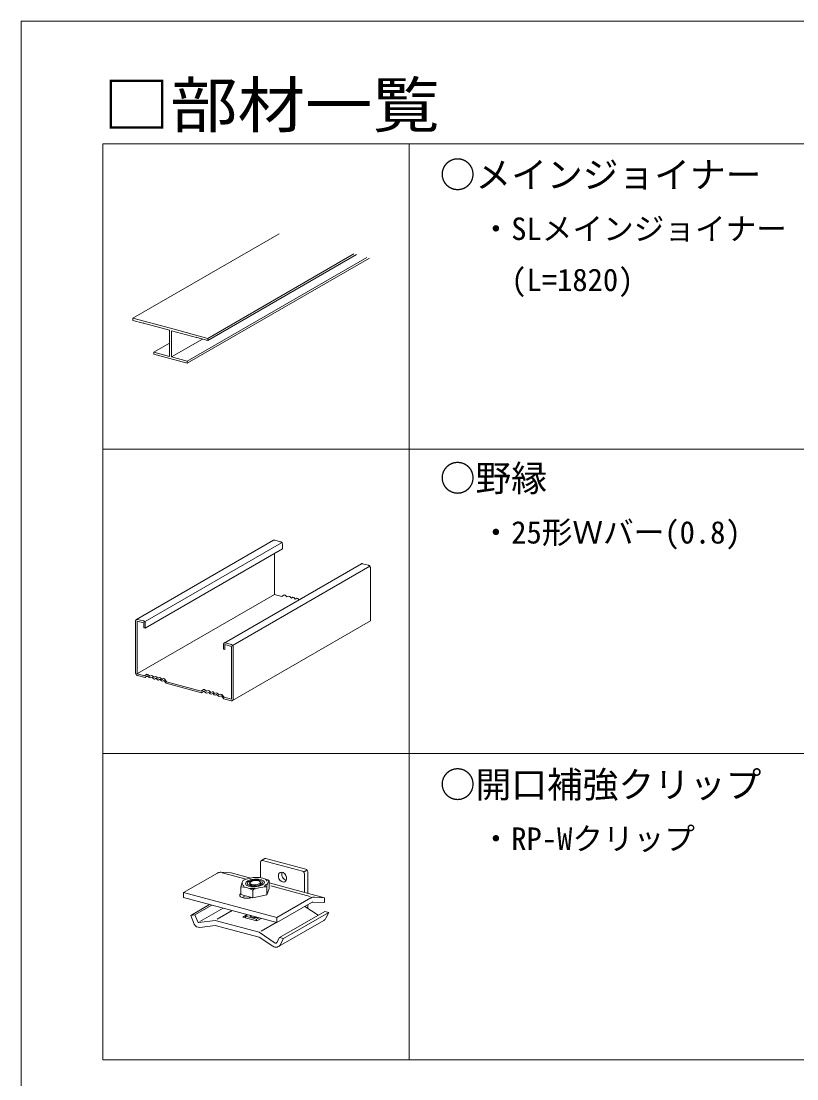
# Model space of a CAD drawing. Units: millimetres on the paper, enlarged 10 times. Extents: x -1950 to 1950, y -1347 to 1325.
# Drawn here: x -1950 to -1570, y 807 to 1325 of the extents above; entities that cross this region are included whole.
import ezdxf
from ezdxf.enums import TextEntityAlignment as Align

# ---------------------------------------------------------------- set-up
doc = ezdxf.new("R2010")
doc.units = ezdxf.units.MM
doc.header["$LTSCALE"] = 10
for name, color, linetype, lineweight in [('0-1_吊り材', 7, 'Continuous', 18), ('0-2_野縁受け', 3, 'Continuous', 18), ('0-6_文字', 7, 'Continuous', 18), ('0-A_クリップ', 7, 'Continuous', 18), ('F-3_野縁', 3, 'Continuous', 18)]:
    doc.layers.add(name, color=color, linetype=linetype, lineweight=lineweight)
doc.layers.add('F-6_文字', color=7, linetype='Continuous')
doc.styles.add('ＭＳ ゴシック', font='')
doc.styles.get('ＭＳ ゴシック').set_extended_font_data('MS Gothic')

msp = doc.modelspace()

# ---------------------------------------------------------------- linework, layer by layer
at = {"layer": '0-1_吊り材'}
for p, q in [((-1893.58, 1032.01), (-1826.36, 1070.82)), ((-1889.19, 1031.05), (-1822.51, 1069.55)), ((-1825.8, 1070.88), (-1822.93, 1070.11)), ((-1821.97, 1068.76), (-1821.97, 1066.56)), ((-1889.19, 1027.75), (-1821.97, 1066.56)), ((-1825.99, 1064.24), (-1825.99, 1044.22)), ((-1783.33, 1059.29), (-1850.55, 1020.48)), ((-1846.16, 1019.52), (-1779.27, 1058.14)), ((-1779.9, 1058.58), (-1782.77, 1059.35)), ((-1778.94, 1031.37), (-1778.94, 1057.23)), ((-1892.98, 1005.55), (-1825.99, 1044.22)), ((-1822.36, 1043.25), (-1825.99, 1044.22)), ((-1818.39, 1043.29), (-1817.67, 1042.54)), ((-1817.67, 1042.54), (-1816.95, 1042.9)), ((-1816.95, 1042.9), (-1816.47, 1042.77)), ((-1816.47, 1042.77), (-1815.76, 1042.03)), ((-1815.76, 1042.03), (-1815.04, 1042.39)), ((-1893.97, 1005.93), (-1893.97, 1031.23)), ((-1893.84, 1031.75), (-1893.91, 1031.59)), ((-1893.75, 1031.88), (-1893.84, 1031.75)), ((-1893.21, 1031.24), (-1893.21, 1005.42)), ((-1893.21, 1031.24), (-1889.95, 1030.37)), ((-1893.21, 1031.24), (-1889.95, 1030.37)), ((-1893.21, 1031.24), (-1893.21, 1005.42)), ((-1893.01, 1032.07), (-1890.15, 1031.3)), ((-1846.55, 992.34), (-1778.94, 1031.37)), ((-1889.95, 1027.95), (-1889.95, 1030.37)), ((-1889.19, 1027.75), (-1889.95, 1027.95)), ((-1889.19, 1027.75), (-1889.67, 1027.88)), ((-1889.19, 1029.95), (-1889.19, 1027.75)), ((-1847.11, 1019.77), (-1849.98, 1020.54)), ((-1847.11, 1019.77), (-1849.98, 1020.54)), ((-1850.94, 1019.7), (-1850.94, 1017.5)), ((-1850.94, 1017.5), (-1850.17, 1017.29)), ((-1846.92, 1018.84), (-1850.17, 1019.71)), ((-1850.17, 1017.29), (-1850.17, 1019.71)), ((-1846.92, 1018.84), (-1850.17, 1019.71)), ((-1850.17, 1017.29), (-1850.17, 1019.71)), ((-1846.92, 1018.84), (-1846.92, 993.02)), ((-1846.92, 1018.84), (-1846.92, 993.02)), ((-1846.16, 993.12), (-1846.16, 1018.42)), ((-1846.16, 993.12), (-1846.16, 1018.42)), ((-1893.97, 1005.93), (-1893.96, 1005.73)), ((-1893.96, 1005.73), (-1893.91, 1005.54)), ((-1893.49, 1004.85), (-1893.34, 1004.73)), ((-1889.57, 1004.44), (-1893.21, 1005.42)), ((-1889.57, 1004.44), (-1893.21, 1005.42)), ((-1889.57, 1004.44), (-1888.47, 1005.25)), ((-1889.33, 1003.59), (-1893.01, 1004.57)), ((-1888.23, 1004.39), (-1889.33, 1003.59)), ((-1887.28, 1003.59), (-1888.23, 1004.39)), ((-1887.04, 1004.31), (-1886.08, 1004.61)), ((-1886.08, 1004.61), (-1885.6, 1004.48)), ((-1885.13, 1003.01), (-1885.84, 1003.75)), ((-1885.6, 1004.48), (-1884.89, 1003.74)), ((-1884.65, 1002.88), (-1885.13, 1003.01)), ((-1884.89, 1003.74), (-1884.17, 1004.1)), ((-1883.93, 1003.24), (-1884.65, 1002.88)), ((-1884.17, 1004.1), (-1883.69, 1003.97)), ((-1883.21, 1002.5), (-1883.93, 1003.24)), ((-1882.73, 1002.37), (-1883.21, 1002.5)), ((-1882.02, 1002.73), (-1882.73, 1002.37)), ((-1882.26, 1003.58), (-1881.78, 1003.45)), ((-1881.3, 1001.98), (-1882.02, 1002.73)), ((-1881.78, 1003.45), (-1881.06, 1002.71)), ((-1880.82, 1001.86), (-1881.3, 1001.98)), ((-1881.06, 1002.71), (-1880.34, 1003.07)), ((-1880.1, 1002.21), (-1880.82, 1001.86)), ((-1879.01, 1000.82), (-1880.1, 1002.21)), ((-1861.6, 996.16), (-1879.01, 1000.82)), ((-1861.84, 997.01), (-1878.77, 1001.55)), ((-1861.84, 997.01), (-1878.77, 1001.55)), ((-1861.84, 997.01), (-1860.74, 997.82)), ((-1860.5, 996.96), (-1861.6, 996.16)), ((-1859.55, 996.16), (-1860.5, 996.96)), ((-1859.07, 996.03), (-1859.55, 996.16)), ((-1858.11, 996.32), (-1859.07, 996.03)), ((-1857.39, 995.58), (-1858.11, 996.32)), ((-1856.92, 995.45), (-1857.39, 995.58)), ((-1856.2, 995.81), (-1856.92, 995.45)), ((-1856.44, 996.66), (-1855.96, 996.54)), ((-1855.48, 995.07), (-1856.2, 995.81)), ((-1855.96, 996.54), (-1855.24, 995.79)), ((-1855, 994.94), (-1855.48, 995.07)), ((-1855.24, 995.79), (-1854.52, 996.15)), ((-1854.29, 995.3), (-1855, 994.94)), ((-1854.52, 996.15), (-1854.05, 996.02)), ((-1853.33, 994.49), (-1854.29, 995.3)), ((-1854.05, 996.02), (-1853.09, 995.22)), ((-1853.09, 995.22), (-1852.13, 995.51)), ((-1850.8, 993.26), (-1851.9, 994.66)), ((-1847.12, 992.28), (-1850.8, 993.26)), ((-1846.92, 993.02), (-1850.56, 993.99)), ((-1846.92, 993.02), (-1850.56, 993.99))]:
    msp.add_line(p, q, dxfattribs=at)
for points in [[(-1825.8, 1070.88), (-1825.96, 1070.91), (-1826.13, 1070.9), (-1826.28, 1070.86), (-1826.36, 1070.82)], [(-1821.97, 1068.76), (-1821.99, 1068.95), (-1822.03, 1069.15), (-1822.1, 1069.34), (-1822.2, 1069.52), (-1822.32, 1069.69), (-1822.45, 1069.84), (-1822.6, 1069.96), (-1822.76, 1070.05), (-1822.93, 1070.11)], [(-1782.77, 1059.35), (-1782.93, 1059.38), (-1783.09, 1059.37), (-1783.24, 1059.33), (-1783.33, 1059.29)], [(-1778.94, 1057.23), (-1778.96, 1057.42), (-1779, 1057.62), (-1779.07, 1057.81), (-1779.17, 1057.99), (-1779.28, 1058.16), (-1779.42, 1058.31), (-1779.57, 1058.43), (-1779.73, 1058.52), (-1779.9, 1058.58)], [(-1822.36, 1043.25), (-1821.26, 1044.06), (-1820.78, 1043.93), (-1819.82, 1043.12), (-1818.87, 1043.41), (-1818.39, 1043.29)], [(-1815.04, 1042.39), (-1814.56, 1042.26), (-1813.94, 1041.62)], [(-1893.91, 1031.59), (-1893.96, 1031.42), (-1893.97, 1031.23)], [(-1893.34, 1032.09), (-1893.49, 1032.05), (-1893.63, 1031.98), (-1893.75, 1031.88)], [(-1893.01, 1032.07), (-1893.18, 1032.1), (-1893.34, 1032.09)], [(-1889.19, 1029.95), (-1889.2, 1030.14), (-1889.25, 1030.34), (-1889.32, 1030.53), (-1889.41, 1030.72), (-1889.53, 1030.88), (-1889.67, 1031.03), (-1889.82, 1031.15), (-1889.98, 1031.24), (-1890.15, 1031.3)], [(-1889.19, 1027.75), (-1889.95, 1027.95), (-1889.95, 1030.37)], [(-1849.98, 1020.54), (-1850.15, 1020.57), (-1850.31, 1020.56), (-1850.46, 1020.52), (-1850.6, 1020.45), (-1850.72, 1020.35), (-1850.81, 1020.21), (-1850.88, 1020.06), (-1850.92, 1019.89), (-1850.94, 1019.7)], [(-1849.98, 1020.54), (-1850.15, 1020.57), (-1850.31, 1020.56), (-1850.46, 1020.52), (-1850.6, 1020.45), (-1850.72, 1020.35), (-1850.81, 1020.21), (-1850.88, 1020.06), (-1850.92, 1019.89), (-1850.94, 1019.7)], [(-1850.94, 1019.7), (-1850.94, 1017.5), (-1850.17, 1017.29)], [(-1846.16, 1018.42), (-1846.17, 1018.61), (-1846.22, 1018.81), (-1846.29, 1019), (-1846.38, 1019.18), (-1846.5, 1019.35), (-1846.64, 1019.5), (-1846.79, 1019.62), (-1846.95, 1019.71), (-1847.11, 1019.77)], [(-1846.16, 1018.42), (-1846.17, 1018.61), (-1846.22, 1018.81), (-1846.29, 1019), (-1846.38, 1019.18), (-1846.5, 1019.35), (-1846.64, 1019.5), (-1846.79, 1019.62), (-1846.95, 1019.71), (-1847.11, 1019.77)], [(-1893.91, 1005.54), (-1893.84, 1005.35), (-1893.75, 1005.16), (-1893.63, 1005), (-1893.49, 1004.85)], [(-1893.34, 1004.73), (-1893.18, 1004.63), (-1893.01, 1004.57)], [(-1889.57, 1004.44), (-1888.47, 1005.25), (-1887.99, 1005.12), (-1887.04, 1004.31), (-1886.08, 1004.61), (-1885.6, 1004.48), (-1884.89, 1003.74), (-1884.17, 1004.1), (-1883.69, 1003.97), (-1882.97, 1003.22), (-1882.26, 1003.58), (-1881.78, 1003.45), (-1881.06, 1002.71), (-1880.34, 1003.07)], [(-1888.47, 1005.25), (-1887.99, 1005.12), (-1887.04, 1004.31)], [(-1885.84, 1003.75), (-1886.8, 1003.46), (-1887.28, 1003.59)], [(-1883.69, 1003.97), (-1882.97, 1003.22), (-1882.26, 1003.58)], [(-1880.34, 1003.07), (-1879.87, 1002.94), (-1878.77, 1001.55)], [(-1880.34, 1003.07), (-1879.87, 1002.94), (-1878.77, 1001.55)], [(-1861.84, 997.01), (-1860.74, 997.82), (-1860.26, 997.69), (-1859.31, 996.88), (-1858.35, 997.18), (-1857.87, 997.05), (-1857.15, 996.31), (-1856.44, 996.66), (-1855.96, 996.54), (-1855.24, 995.79), (-1854.52, 996.15), (-1854.05, 996.02), (-1853.09, 995.22), (-1852.13, 995.51), (-1851.66, 995.38), (-1850.56, 993.99)], [(-1860.74, 997.82), (-1860.26, 997.69), (-1859.31, 996.88), (-1858.35, 997.18)], [(-1858.35, 997.18), (-1857.87, 997.05), (-1857.15, 996.31), (-1856.44, 996.66)], [(-1851.9, 994.66), (-1852.85, 994.36), (-1853.33, 994.49)], [(-1852.13, 995.51), (-1851.66, 995.38), (-1850.56, 993.99)], [(-1847.11, 992.27), (-1846.95, 992.25), (-1846.79, 992.25), (-1846.64, 992.29), (-1846.5, 992.37), (-1846.38, 992.47), (-1846.29, 992.6), (-1846.22, 992.76), (-1846.17, 992.93), (-1846.16, 993.12)], [(-1847.11, 992.27), (-1846.95, 992.25), (-1846.79, 992.25), (-1846.64, 992.29), (-1846.5, 992.37), (-1846.38, 992.47), (-1846.29, 992.6), (-1846.22, 992.76), (-1846.17, 992.93), (-1846.16, 993.12)]]:
    msp.add_lwpolyline(points, dxfattribs=at)
at = {"layer": '0-2_野縁受け'}
for p, q in [((-1895.26, 1179.53), (-1823.71, 1220.84)), ((-1868.66, 1158.5), (-1780.67, 1209.31)), ((-1868.66, 1157.47), (-1779.45, 1208.98)), ((-1858.55, 1169.69), (-1787, 1211)), ((-1858.55, 1168.66), (-1785.78, 1210.67)), ((-1895.26, 1179.53), (-1895.26, 1178.49)), ((-1876.9, 1174.61), (-1895.26, 1179.53)), ((-1890.15, 1177.33), (-1890.03, 1177.09)), ((-1877.36, 1173.7), (-1890.03, 1177.09)), ((-1877.36, 1173.7), (-1877.36, 1160.83)), ((-1876.9, 1174.61), (-1858.55, 1169.69)), ((-1876.39, 1173.44), (-1864.16, 1170.16)), ((-1876.39, 1173.44), (-1876.39, 1160.57)), ((-1885.08, 1162.9), (-1877.36, 1167.37)), ((-1876.39, 1160.57), (-1861.17, 1169.36)), ((-1864.07, 1170.34), (-1864.16, 1170.16)), ((-1858.55, 1169.69), (-1858.55, 1168.66)), ((-1877.36, 1160.83), (-1885.08, 1162.9)), ((-1885.08, 1162.9), (-1885.08, 1161.87)), ((-1877.13, 1159.74), (-1885.08, 1161.87)), ((-1876.39, 1160.57), (-1868.66, 1158.5)), ((-1877.13, 1159.74), (-1868.66, 1157.47)), ((-1868.66, 1158.5), (-1868.66, 1157.47))]:
    msp.add_line(p, q, dxfattribs=at)
for points in [[(-1890.15, 1177.33), (-1890.24, 1177.15), (-1895.26, 1178.49)], [(-1864.07, 1170.34), (-1863.95, 1170.11), (-1858.55, 1168.66)]]:
    msp.add_lwpolyline(points, dxfattribs=at)
at = {"layer": '0-A_クリップ'}
for p, q in [((-1832.74, 905.62), (-1832.74, 913.23)), ((-1832.37, 913.98), (-1830.7, 914.94)), ((-1831.83, 914.04), (-1812.2, 908.78)), ((-1830.15, 915), (-1810.53, 909.74)), ((-1853.79, 907.89), (-1870.43, 898.28)), ((-1852.04, 908.3), (-1847.16, 908.04)), ((-1851.51, 907.96), (-1839.81, 904.83)), ((-1847.16, 908.04), (-1837.45, 905.44)), ((-1811.41, 908.46), (-1810.05, 909.25)), ((-1811.29, 898.43), (-1811.29, 907.48)), ((-1809.62, 908.45), (-1809.62, 897.98)), ((-1841.35, 904.14), (-1841.03, 904.33)), ((-1835, 905.76), (-1833.9, 905.76)), ((-1828.62, 904.04), (-1828.62, 900.37)), ((-1828.62, 903.07), (-1801.52, 895.81)), ((-1827.79, 901.61), (-1808.52, 896.44)), ((-1842.41, 900.97), (-1842.41, 897.3)), ((-1842.41, 897.3), (-1836.62, 895.75)), ((-1841.75, 895.83), (-1840.22, 896.71)), ((-1836.62, 899.42), (-1836.62, 898.38)), ((-1836.62, 898.38), (-1836.62, 895.75)), ((-1829.72, 900.95), (-1829.72, 897.28)), ((-1806.4, 896.08), (-1801.52, 895.81)), ((-1870.43, 895.86), (-1824.79, 883.63)), ((-1857.69, 892.45), (-1866.98, 887.08)), ((-1864.89, 887.34), (-1856.57, 892.15)), ((-1808.15, 895.66), (-1824.79, 886.05)), ((-1807.47, 893.63), (-1824.79, 883.63)), ((-1811.04, 891.57), (-1804.51, 887.22)), ((-1809.62, 892.39), (-1809.62, 890.62)), ((-1807.18, 893.7), (-1801.52, 893.4)), ((-1801.52, 895.81), (-1801.52, 893.4)), ((-1864.89, 887.34), (-1866.98, 887.08)), ((-1865.28, 882.89), (-1866.98, 887.08)), ((-1863.52, 883.95), (-1864.89, 887.34)), ((-1862.44, 884.11), (-1851.07, 890.67)), ((-1853.95, 885.23), (-1846.6, 889.48)), ((-1841.44, 886.28), (-1839.3, 887.52)), ((-1841.44, 886.28), (-1834.6, 884.45)), ((-1838.99, 887.43), (-1840.21, 886.73)), ((-1840.21, 886.73), (-1840.21, 885.95)), ((-1840.21, 886.73), (-1834.74, 885.26)), ((-1834.74, 885.26), (-1833.51, 885.97)), ((-1834.6, 884.45), (-1832.46, 885.68)), ((-1824.79, 883.63), (-1824.79, 886.05)), ((-1799.27, 888.62), (-1821.46, 875.81)), ((-1800.73, 885.79), (-1799.27, 888.62)), ((-1862.97, 883.62), (-1854.93, 884.67)), ((-1862.51, 881.27), (-1854.93, 882.25)), ((-1833.48, 878.92), (-1854.93, 884.67)), ((-1833.48, 876.51), (-1854.93, 882.25)), ((-1834.74, 885.26), (-1834.74, 884.49)), ((-1832.52, 879.47), (-1825.15, 883.73)), ((-1823.94, 871.91), (-1801.75, 884.72)), ((-1825.52, 873.62), (-1833.48, 878.92)), ((-1826.71, 872), (-1833.48, 876.51)), ((-1824.77, 873.82), (-1823.51, 876.25)), ((-1823.51, 876.25), (-1821.46, 875.81)), ((-1822.92, 872.98), (-1821.46, 875.81))]:
    msp.add_line(p, q, dxfattribs=at)
for points in [[(-1870.43, 895.86), (-1870.43, 898.28), (-1824.79, 886.05)], [(-1828.62, 900.37), (-1829.72, 897.28), (-1836.62, 895.75)], [(-1823.51, 876.25), (-1801.33, 889.06), (-1799.27, 888.62)]]:
    msp.add_lwpolyline(points, dxfattribs=at)
for centre, radius, start, end in [((-1852.21, 905.16), 3.15, 86.9018, 120), ((-1806.57, 892.93), 3.15, 86.9018, 120), ((-1807.21, 893.18), 0.525, 86.9018, 120), ((-1803.06, 886.99), 2.62, 300, 332.7382), ((-1862.85, 883.87), 2.62, 201.9883, 277.4066), ((-1863.04, 884.15), 0.525, 201.9883, 277.4066), ((-1825.25, 874.18), 2.62, 236.3406, 332.7382), ((-1825.23, 874.06), 0.525, 236.3406, 332.7382)]:
    msp.add_arc(centre, radius, start, end, dxfattribs=at)
for centre, major_axis, ratio, start_param, end_param in [((-1831.83, 912.99), (-0.51, 1.01), 0.751651, 5.691408, 7.262205), ((-1830.15, 913.95), (-0.51, 1.01), 0.751651, 5.691408, 6.325141), ((-1820.34, 906.86), (-1.15, 2.27), 0.751651, 0.571902, 2.653602), ((-1812.2, 907.73), (-0.51, 1.01), 0.751651, 4.120612, 5.691408), ((-1810.53, 908.69), (-0.51, 1.01), 0.751651, 4.120612, 5.691408), ((-1841.86, 902.52), (-0.53, -1.63), 0.098384, 3.249984, 5.987224), ((-1839.51, 900.2), (-2.89, 0.8), 0.168925, 3.188253, 6.329846), ((-1835.51, 903.03), (6.1, 0.44), 0.435527, 3.073376, 3.575381), ((-1837.86, 904.83), (-3.45, -0.78), 0.144761, 3.706355, 5.845981), ((-1835.35, 902.9), (2.77, -0.06), 0.474, 1.536559, 6.758601), ((-1835.35, 902.44), (2.77, -0.06), 0.474, 2.975918, 3.894065), ((-1835.35, 901.55), (2.77, -0.06), 0.474, 2.808535, 3.027891), ((-1835.35, 902.46), (2.5, -0.09), 0.4807, 3.306307, 4.128032), ((-1835.35, 902), (2.5, -0.09), 0.4807, 3.306307, 3.504598), ((-1833.17, 900.19), (-3.45, -0.78), 0.144761, 3.108741, 6.151127), ((-1831.51, 904.82), (-2.89, 0.8), 0.168925, 3.188253, 5.732232), ((-1835.35, 902.46), (2.5, -0.09), 0.4807, 6.023296, 6.199311), ((-1835.35, 902.44), (2.77, -0.06), 0.474, 6.185024, 6.470597), ((-1835.51, 903.03), (6.1, 0.44), 0.435527, 5.500877, 5.903686), ((-1835.51, 903.03), (6.1, 0.44), 0.435527, 0.153209, 0.546286), ((-1829.17, 902.5), (0.53, 1.63), 0.098384, 5.987224, 9.128817), ((-1838.88, 897.2), (4.08, 0.3), 0.410193, 2.581317, 5.175856), ((-1835.35, 896.23), (2.77, -0.06), 0.474, 3.256717, 3.651854), ((-1835.51, 903.03), (6.1, 0.44), 0.435527, 4.307978, 4.707621), ((-1833.17, 900.19), (-3.45, -0.78), 0.144761, 6.151127, 6.250334), ((-1835.35, 895.35), (2.77, -0.06), 0.474, 2.808535, 2.99722), ((-1835.35, 887.36), (2.77, -0.06), 0.474, 3.319881, 5.155707)]:
    msp.add_ellipse(centre, major_axis=major_axis, ratio=ratio, start_param=start_param, end_param=end_param, dxfattribs=at)
for centre, major_axis, ratio in [((-1822.02, 905.89), (-1.15, 2.27), 0.751651), ((-1835.51, 903.03), (4.67, 0.34), 0.410193), ((-1835.51, 903.03), (3.73, 0.27), 0.410193), ((-1835.35, 903.18), (2.49, 0.18), 0.4101)]:
    msp.add_ellipse(centre, major_axis=major_axis, ratio=ratio, dxfattribs=at)
at = {"layer": 'F-3_野縁'}
for p, q in [((-1950, 1325), (1950, 1325)), ((-1950, 1325), (-1950, -1325)), ((-1910, 1265), (-20, 1265)), ((-1910, 1265), (-1910, 816.37)), ((-1910, 1115.46), (-20, 1115.46)), ((-1910, 966.37), (-20, 966.37)), ((-1910, 816.37), (-20, 816.37))]:
    msp.add_line(p, q, dxfattribs=at)
at = {"layer": 'F-3_野縁', "color": 4, "lineweight": 9}
msp.add_line((-1760, 1265), (-1760, 816.37), dxfattribs=at)

# ---------------------------------------------------------------- texts
at = {"layer": '0-6_文字', "style": 'ＭＳ ゴシック'}
for s, height, p in [('○メインジョイナー', 12.83, (-1745, 1239.54)), ('・SLメインジョイナー', 11, (-1725, 1214.54)), ('\u3000(L=1820)', 11, (-1725, 1189.54)), ('○野縁', 12.83, (-1745, 1090.92)), ('・25形Ｗバー(0.8)', 11, (-1725, 1065.92)), ('○開口補強クリップ', 12.83, (-1745, 940.92)), ('・RP-Wクリップ', 11, (-1725, 915.92))]:
    msp.add_text(s, height=height, dxfattribs=at).set_placement(p, align=Align.BOTTOM_LEFT)
at = {"layer": 'F-6_文字', "style": 'ＭＳ ゴシック', "width": 1.1}
msp.add_text('□部材一覧', height=21.99, dxfattribs=at).set_placement((-1910, 1266.37), align=Align.BOTTOM_LEFT)

doc.saveas('drawing.dxf')
